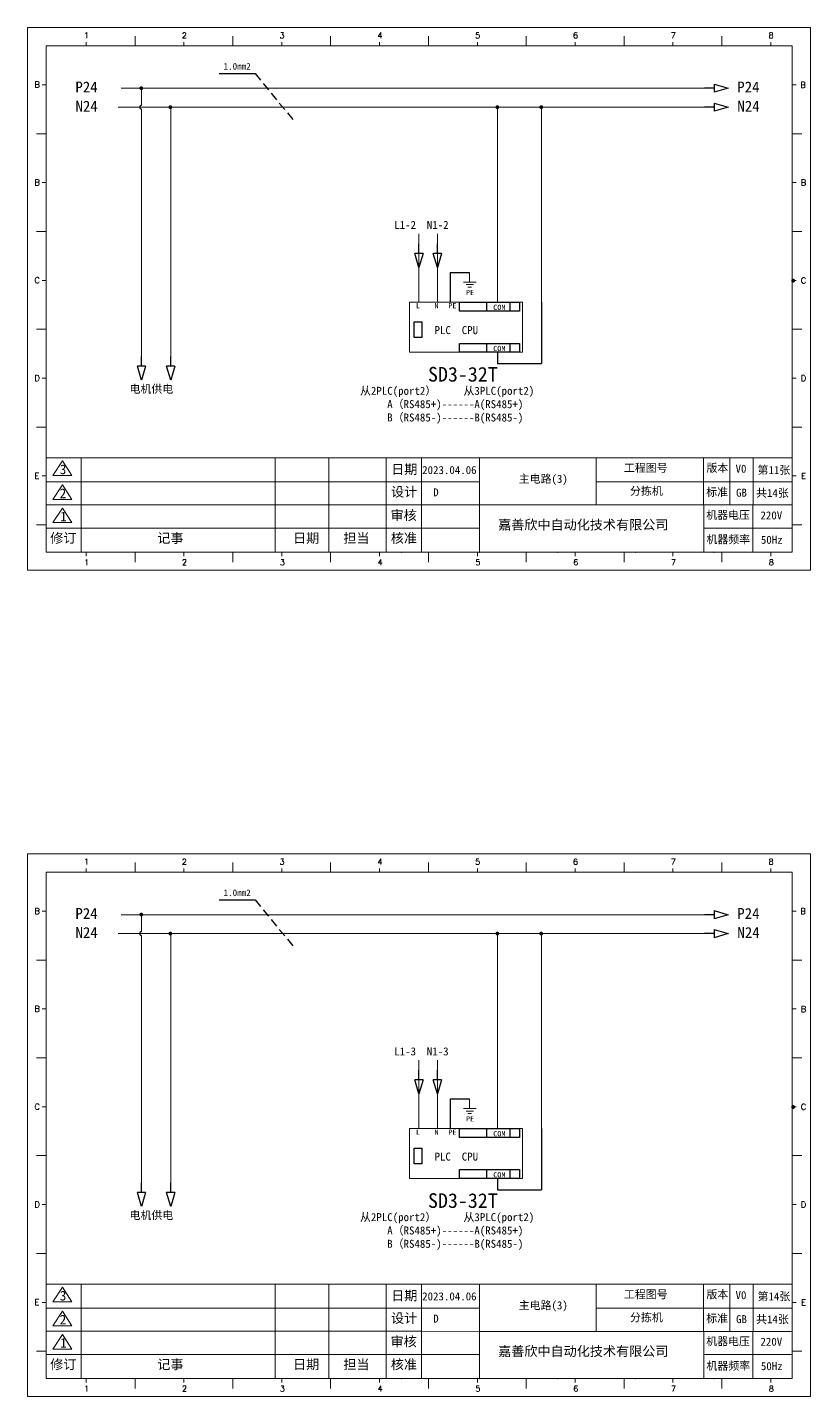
# Model space of a CAD drawing. Header units: millimetres. Extents: x 40430 to 48442, y -3636 to 4180.
# Drawn here: x 44286 to 44873, y 1258 to 2284 of the extents above; entities that cross this region are included whole.
import ezdxf

# ---------------------------------------------------------------- set-up
doc = ezdxf.new("R2010")
doc.units = ezdxf.units.MM
doc.linetypes.add('HIDDEN', pattern=[9.525, 6.35, -3.175])
doc.layers.add('文本', color=6, linetype='Continuous')
doc.layers.add('细实线', color=7, linetype='Continuous', lineweight=18)
doc.styles.add('5.0宋体', font='', dxfattribs={"width": 0.75, "height": 5})
doc.styles.add('SIMPLEX', font='SIMPLEX')
doc.styles.get("Standard").update_dxf_attribs({"font": ''})
doc.styles.get('5.0宋体').set_extended_font_data('SimSun')
doc.styles.get('Standard').set_extended_font_data('SimSun')

# ---------------------------------------------------------------- blocks, each defined once
blk = doc.blocks.new('箭头')
for p, q in [((0, -4.56), (0, 0)), ((1.92, -4.56), (-1.92, -4.56)), ((0, -11.17), (-1.92, -4.56)), ((1.92, -4.56), (0, -11.17))]:
    blk.add_line(p, q)

msp = doc.modelspace()

# ---------------------------------------------------------------- hatches: boundary and pattern name
at = {"lineweight": 9}
h = msp.add_hatch(color=0, dxfattribs=at)
edge = h.paths.add_edge_path()
edge.add_arc((44371.3, 2238.8), 1.45, 0, 360)
h = msp.add_hatch(color=0, dxfattribs=at)
edge = h.paths.add_edge_path()
edge.add_arc((44393.1, 2224.6), 1.45, 0, 360)
h = msp.add_hatch(color=0, dxfattribs=at)
edge = h.paths.add_edge_path()
edge.add_arc((44638.3, 2224.6), 1.45, 0, 360)
h = msp.add_hatch(color=0, dxfattribs=at)
edge = h.paths.add_edge_path()
edge.add_arc((44671.2, 2224.6), 1.45, 0, 360)
h = msp.add_hatch(color=0, dxfattribs=at)
edge = h.paths.add_edge_path()
edge.add_arc((44860.1, 2094.5), 1.45, 0, 360)
h = msp.add_hatch(color=0, dxfattribs=at)
edge = h.paths.add_edge_path()
edge.add_arc((44371.3, 1619.2), 1.45, 0, 360)
h = msp.add_hatch(color=0, dxfattribs=at)
edge = h.paths.add_edge_path()
edge.add_arc((44393.1, 1604.9), 1.45, 0, 360)
h = msp.add_hatch(color=0, dxfattribs=at)
edge = h.paths.add_edge_path()
edge.add_arc((44638.3, 1604.9), 1.45, 0, 360)
h = msp.add_hatch(color=0, dxfattribs=at)
edge = h.paths.add_edge_path()
edge.add_arc((44671.2, 1604.9), 1.45, 0, 360)
h = msp.add_hatch(color=0, dxfattribs=at)
edge = h.paths.add_edge_path()
edge.add_arc((44860.1, 1474.9), 1.45, 0, 360)

# ---------------------------------------------------------------- linework, layer by layer
at = {"color": 0, "lineweight": 9}
for p, q in [((44859.4, 2270.5), (44300, 2270.5)), ((44300, 2270.5), (44300, 1890.9)), ((44329.9, 2270.5), (44329.9, 2273.4)), ((44366.6, 2270.5), (44366.6, 2277.8)), ((44403.2, 2270.5), (44403.2, 2273.4)), ((44439.9, 2270.5), (44439.9, 2277.8)), ((44476.6, 2270.5), (44476.6, 2273.4)), ((44513.2, 2270.5), (44513.2, 2277.8)), ((44549.9, 2270.5), (44549.9, 2273.4)), ((44586.6, 2270.5), (44586.6, 2277.8)), ((44623.3, 2270.5), (44623.3, 2273.4)), ((44659.9, 2270.5), (44659.9, 2277.8)), ((44696.6, 2270.5), (44696.6, 2273.4)), ((44733.3, 2270.5), (44733.3, 2277.8)), ((44769.9, 2270.5), (44769.9, 2273.4)), ((44806.6, 2270.5), (44806.6, 2277.8)), ((44843.3, 2270.5), (44843.3, 2273.4)), ((44859.4, 1890.9), (44859.4, 2270.5)), ((44300, 2241.4), (44297.1, 2241.4)), ((44356.3, 2238.8), (44381.3, 2238.8)), ((44371.5, 2226), (44371.5, 2238.8)), ((44381.3, 2238.8), (44441.7, 2238.8)), ((44432.5, 2238.8), (44787.5, 2238.8)), ((44762.3, 2238.8), (44799.9, 2238.8)), ((44859.4, 2241.4), (44862.3, 2241.4)), ((44353.9, 2224.6), (44764.5, 2224.6)), ((44356.3, 2224.6), (44370.7, 2224.6)), ((44371.5, 2138.8), (44371.5, 2223.1)), ((44393.4, 2114), (44393.4, 2224.6)), ((44604.8, 2224.6), (44800.9, 2224.6)), ((44638.5, 2138.8), (44638.5, 2223.1)), ((44671.4, 2114), (44671.4, 2224.6)), ((44300, 2204.7), (44292.7, 2204.7)), ((44859.4, 2204.7), (44866.7, 2204.7)), ((44300, 2168.1), (44297.1, 2168.1)), ((44859.4, 2168.1), (44862.3, 2168.1)), ((44371.5, 2114.9), (44371.5, 2138.8)), ((44638.5, 2114.9), (44638.5, 2138.8)), ((44300, 2131.4), (44292.7, 2131.4)), ((44579.5, 2129.5), (44579.5, 2114.9)), ((44593.3, 2129.5), (44593.3, 2114.9)), ((44859.4, 2131.4), (44866.7, 2131.4)), ((44371.5, 2114.9), (44371.5, 2037.7)), ((44393.4, 2114), (44393.4, 2078.3)), ((44579.5, 2114.9), (44579.5, 2078.3)), ((44593.3, 2114.9), (44593.3, 2078.3)), ((44638.5, 2114.9), (44638.5, 2078.3)), ((44671.4, 2114), (44671.4, 2078.3)), ((44300, 2094.7), (44297.1, 2094.7)), ((44393.4, 2104.3), (44393.4, 2030.4)), ((44617.5, 2100.6), (44617.5, 2093.4)), ((44859.4, 2094.7), (44862.3, 2094.7)), ((44859.4, 1978.7), (44859.4, 2094.7)), ((44612.8, 2093.4), (44622.3, 2093.4)), ((44614.8, 2091.5), (44620.3, 2091.5)), ((44616.1, 2089.5), (44619, 2089.5)), ((44300, 2058.1), (44292.7, 2058.1)), ((44859.4, 2058.1), (44866.7, 2058.1)), ((44393.4, 2045), (44393.4, 2030.4)), ((44300, 2021.4), (44297.1, 2021.4)), ((44859.4, 2021.4), (44862.3, 2021.4)), ((44859.4, 2007.1), (44859.4, 2009.7)), ((44300, 1984.7), (44292.7, 1984.7)), ((44859.4, 1984.7), (44866.7, 1984.7)), ((44859.4, 1979.7), (44859.4, 1961.7)), ((44326.3, 1961.7), (44326.3, 1890.9)), ((44471.7, 1961.7), (44471.7, 1890.9)), ((44511.9, 1961.7), (44511.9, 1890.9)), ((44554.9, 1961.7), (44859.4, 1961.7)), ((44554.9, 1961.7), (44554.9, 1890.9)), ((44581.5, 1961.7), (44581.5, 1890.9)), ((44624.8, 1961.7), (44624.8, 1890.9)), ((44712.5, 1961.8), (44712.5, 1926.2)), ((44792.9, 1961.8), (44793.1, 1890.9)), ((44812.6, 1961.6), (44812.5, 1926.3)), ((44830.2, 1961.8), (44829.9, 1890.9)), ((44312.1, 1959.3), (44305, 1948.5)), ((44312.1, 1959.3), (44319.2, 1948.5)), ((44300, 1948.1), (44297.1, 1948.1)), ((44581.1, 1943.7), (44300, 1943.7)), ((44319.2, 1948.5), (44305, 1948.5)), ((44312.1, 1941.3), (44305, 1930.5)), ((44312.1, 1941.3), (44319.2, 1930.5)), ((44554.9, 1943.7), (44624.8, 1943.7)), ((44793, 1943.7), (44712.5, 1943.7)), ((44792.9, 1943.7), (44859.4, 1943.7)), ((44859.4, 1948.1), (44862.3, 1948.1)), ((44319.2, 1930.5), (44305, 1930.5)), ((44581.1, 1926.3), (44300, 1926.3)), ((44312.1, 1923.9), (44305, 1913.1)), ((44312.1, 1923.9), (44319.2, 1913.1)), ((44554.9, 1926.3), (44624.8, 1926.3)), ((44624.8, 1926.3), (44859.4, 1926.3)), ((44300, 1911.4), (44292.7, 1911.4)), ((44319.2, 1913.1), (44305, 1913.1)), ((44859.4, 1911.4), (44866.7, 1911.4)), ((44554.9, 1908.9), (44300, 1908.9)), ((44554.9, 1908.9), (44624.8, 1908.9)), ((44793.2, 1908.9), (44859.4, 1908.9)), ((44300, 1890.9), (44859.4, 1890.9)), ((44329.9, 1890.9), (44329.9, 1887.9)), ((44366.6, 1890.9), (44366.6, 1883.5)), ((44403.2, 1890.9), (44403.2, 1887.9)), ((44439.9, 1890.9), (44439.9, 1883.5)), ((44476.6, 1890.9), (44476.6, 1887.9)), ((44513.2, 1890.9), (44513.2, 1883.5)), ((44549.9, 1890.9), (44549.9, 1887.9)), ((44586.6, 1890.9), (44586.6, 1883.5)), ((44623.3, 1890.9), (44623.3, 1887.9)), ((44659.9, 1890.9), (44659.9, 1883.5)), ((44696.6, 1890.9), (44696.6, 1887.9)), ((44733.3, 1890.9), (44733.3, 1883.5)), ((44769.9, 1890.9), (44769.9, 1887.9)), ((44806.6, 1890.9), (44806.6, 1883.5)), ((44843.3, 1890.9), (44843.3, 1887.9)), ((44329.9, 1650.9), (44329.9, 1653.8)), ((44366.6, 1650.9), (44366.6, 1658.2)), ((44403.2, 1650.9), (44403.2, 1653.8)), ((44439.9, 1650.9), (44439.9, 1658.2)), ((44476.6, 1650.9), (44476.6, 1653.8)), ((44513.2, 1650.9), (44513.2, 1658.2)), ((44549.9, 1650.9), (44549.9, 1653.8)), ((44586.6, 1650.9), (44586.6, 1658.2)), ((44623.3, 1650.9), (44623.3, 1653.8)), ((44659.9, 1650.9), (44659.9, 1658.2)), ((44696.6, 1650.9), (44696.6, 1653.8)), ((44733.3, 1650.9), (44733.3, 1658.2)), ((44769.9, 1650.9), (44769.9, 1653.8)), ((44806.6, 1650.9), (44806.6, 1658.2)), ((44843.3, 1650.9), (44843.3, 1653.8)), ((44859.4, 1650.9), (44300, 1650.9)), ((44300, 1650.9), (44300, 1271.2)), ((44859.4, 1271.2), (44859.4, 1650.9)), ((44300, 1621.8), (44297.1, 1621.8)), ((44356.3, 1619.1), (44381.3, 1619.1)), ((44371.5, 1606.4), (44371.5, 1619.1)), ((44381.3, 1619.1), (44441.7, 1619.1)), ((44432.5, 1619.1), (44787.5, 1619.1)), ((44762.3, 1619.1), (44799.9, 1619.1)), ((44859.4, 1621.8), (44862.3, 1621.8)), ((44353.9, 1604.9), (44764.5, 1604.9)), ((44356.3, 1604.9), (44370.7, 1604.9)), ((44371.5, 1519.1), (44371.5, 1603.5)), ((44393.4, 1494.4), (44393.4, 1604.9)), ((44604.8, 1604.9), (44800.9, 1604.9)), ((44638.5, 1519.1), (44638.5, 1603.5)), ((44671.4, 1494.4), (44671.4, 1604.9)), ((44300, 1585.1), (44292.7, 1585.1)), ((44859.4, 1585.1), (44866.7, 1585.1)), ((44300, 1548.4), (44297.1, 1548.4)), ((44859.4, 1548.4), (44862.3, 1548.4)), ((44300, 1511.8), (44292.7, 1511.8)), ((44371.5, 1495.2), (44371.5, 1519.1)), ((44579.5, 1509.9), (44579.5, 1495.2)), ((44593.3, 1509.9), (44593.3, 1495.2)), ((44638.5, 1495.2), (44638.5, 1519.1)), ((44859.4, 1511.8), (44866.7, 1511.8)), ((44371.5, 1495.2), (44371.5, 1418.1)), ((44393.4, 1494.4), (44393.4, 1458.7)), ((44579.5, 1495.2), (44579.5, 1458.7)), ((44593.3, 1495.3), (44593.3, 1458.7)), ((44638.5, 1495.2), (44638.5, 1458.7)), ((44671.4, 1494.4), (44671.4, 1458.7)), ((44393.4, 1484.6), (44393.4, 1410.8)), ((44617.5, 1481), (44617.5, 1473.8)), ((44300, 1475.1), (44297.1, 1475.1)), ((44612.8, 1473.8), (44622.3, 1473.8)), ((44614.8, 1471.8), (44620.3, 1471.8)), ((44616.1, 1469.9), (44619, 1469.9)), ((44859.4, 1475.1), (44862.3, 1475.1)), ((44859.4, 1359.1), (44859.4, 1475.1)), ((44300, 1438.4), (44292.7, 1438.4)), ((44859.4, 1438.4), (44866.7, 1438.4)), ((44393.4, 1425.4), (44393.4, 1410.8)), ((44300, 1401.8), (44297.1, 1401.8)), ((44859.4, 1401.8), (44862.3, 1401.8)), ((44859.4, 1387.5), (44859.4, 1390.1)), ((44300, 1365.1), (44292.7, 1365.1)), ((44859.4, 1365.1), (44866.7, 1365.1)), ((44859.4, 1360), (44859.4, 1342.1)), ((44312.1, 1339.7), (44305, 1328.8)), ((44312.1, 1339.7), (44319.2, 1328.8)), ((44326.3, 1342.1), (44326.3, 1271.2)), ((44471.7, 1342.1), (44471.7, 1271.2)), ((44511.9, 1342.1), (44511.9, 1271.2)), ((44554.9, 1342.1), (44859.4, 1342)), ((44554.9, 1342.1), (44554.9, 1271.3)), ((44581.5, 1342), (44581.5, 1271.2)), ((44624.8, 1342), (44624.8, 1271.2)), ((44712.5, 1342.1), (44712.5, 1306.6)), ((44792.9, 1342.1), (44793.1, 1271.3)), ((44812.6, 1342), (44812.5, 1306.6)), ((44830.2, 1342.1), (44829.9, 1271.3)), ((44300, 1328.4), (44297.1, 1328.4)), ((44319.2, 1328.8), (44305, 1328.8)), ((44859.4, 1328.4), (44862.3, 1328.4)), ((44581.1, 1324.1), (44300, 1324)), ((44312.1, 1321.7), (44305, 1310.8)), ((44312.1, 1321.7), (44319.2, 1310.8)), ((44554.9, 1324.1), (44624.8, 1324)), ((44793, 1324), (44712.5, 1324)), ((44792.9, 1324), (44859.4, 1324)), ((44581.1, 1306.7), (44300, 1306.7)), ((44319.2, 1310.8), (44305, 1310.8)), ((44312.1, 1304.3), (44305, 1293.4)), ((44312.1, 1304.3), (44319.2, 1293.4)), ((44554.9, 1306.7), (44624.8, 1306.6)), ((44624.8, 1306.6), (44859.4, 1306.6)), ((44300, 1291.8), (44292.7, 1291.8)), ((44554.9, 1289.3), (44300, 1289.3)), ((44319.2, 1293.4), (44305, 1293.4)), ((44554.9, 1289.3), (44624.8, 1289.2)), ((44793.2, 1289.2), (44859.4, 1289.2)), ((44859.4, 1291.8), (44866.7, 1291.8)), ((44300, 1271.2), (44859.4, 1271.2)), ((44329.9, 1271.2), (44329.9, 1268.3)), ((44366.6, 1271.2), (44366.6, 1263.9)), ((44403.2, 1271.2), (44403.2, 1268.3)), ((44439.9, 1271.2), (44439.9, 1263.9)), ((44476.6, 1271.2), (44476.6, 1268.3)), ((44513.2, 1271.2), (44513.2, 1263.9)), ((44549.9, 1271.2), (44549.9, 1268.3)), ((44586.6, 1271.2), (44586.6, 1263.9)), ((44623.3, 1271.2), (44623.3, 1268.3)), ((44659.9, 1271.2), (44659.9, 1263.9)), ((44696.6, 1271.2), (44696.6, 1268.3)), ((44733.3, 1271.2), (44733.3, 1263.9)), ((44769.9, 1271.2), (44769.9, 1268.3)), ((44806.6, 1271.2), (44806.6, 1263.9)), ((44843.3, 1271.2), (44843.3, 1268.3))]:
    msp.add_line(p, q, dxfattribs=at)
at = {"color": 3, "lineweight": -2}
for p, q in [((44429.6, 2249.8), (44456.7, 2249.8)), ((44429.6, 1630.2), (44456.7, 1630.2))]:
    msp.add_line(p, q, dxfattribs=at)
at = {"color": 3, "linetype": 'HIDDEN', "lineweight": -2}
for p, q in [((44456.7, 2249.8), (44486, 2214)), ((44456.7, 1630.2), (44486, 1594.4))]:
    msp.add_line(p, q, dxfattribs=at)
for p, q in [((44603, 2100.6), (44603, 2078.3)), ((44603, 2100.6), (44617.5, 2100.6)), ((44603, 1481), (44603, 1458.7)), ((44603, 1481), (44617.5, 1481))]:
    msp.add_line(p, q)
at = {"linetype": 'ByBlock', "lineweight": -2}
for p, q in [((44671.4, 2078.3), (44671.4, 2032.5)), ((44638.5, 2040.9), (44638.5, 2032.5)), ((44638.5, 2032.5), (44671.4, 2032.5)), ((44671.4, 1458.7), (44671.4, 1412.8)), ((44638.5, 1421.2), (44638.5, 1412.8)), ((44638.5, 1412.8), (44671.4, 1412.8))]:
    msp.add_line(p, q, dxfattribs=at)
at = {"color": 0, "lineweight": 9}
for points in [[(44285.9, 1877.4), (44873.2, 1877.4), (44873.2, 2284.4), (44285.9, 2284.4)], [(44572.4, 2078.3), (44657.2, 2078.3), (44657.2, 2040.9), (44572.4, 2040.9)], [(44554.9, 1961.7), (44300, 1961.7), (44300, 1890.9), (44554.9, 1890.9)], [(44285.9, 1257.7), (44873.2, 1257.7), (44873.2, 1664.8), (44285.9, 1664.8)], [(44572.4, 1458.7), (44657.2, 1458.7), (44657.2, 1421.2), (44572.4, 1421.2)], [(44554.9, 1342.1), (44300, 1342.1), (44300, 1271.2), (44554.9, 1271.2)]]:
    msp.add_lwpolyline(points, close=True, dxfattribs=at)
at = {"linetype": 'ByBlock', "lineweight": -2}
for points in [[(44609.8, 2078.3), (44654.9, 2078.3), (44654.9, 2071.7), (44609.8, 2071.7)], [(44630.4, 2078.3), (44647.6, 2078.3), (44647.6, 2071.7), (44630.4, 2071.7)], [(44575.9, 2063.7), (44581.6, 2063.7), (44581.6, 2051.8), (44575.9, 2051.8)], [(44609.8, 2047.5), (44654.9, 2047.5), (44654.9, 2040.9), (44609.8, 2040.9)], [(44630.4, 2047.5), (44647.6, 2047.5), (44647.6, 2040.9), (44630.4, 2040.9)], [(44609.8, 1458.7), (44654.9, 1458.7), (44654.9, 1452.1), (44609.8, 1452.1)], [(44630.4, 1458.7), (44647.6, 1458.7), (44647.6, 1452.1), (44630.4, 1452.1)], [(44575.9, 1444.1), (44581.6, 1444.1), (44581.6, 1432.2), (44575.9, 1432.2)], [(44609.8, 1427.9), (44654.9, 1427.9), (44654.9, 1421.2), (44609.8, 1421.2)], [(44630.4, 1427.9), (44647.6, 1427.9), (44647.6, 1421.2), (44630.4, 1421.2)]]:
    msp.add_lwpolyline(points, close=True, dxfattribs=at)
for centre in [(44371.5, 2224.6), (44371.5, 1604.9)]:
    msp.add_arc(centre, 1.45, 90, 270, dxfattribs=at)
at = {"color": 0, "lineweight": 9}
for p in [(44566.2, 1890.9), (44624.8, 1890.9), (44683.5, 1890.9), (44742.1, 1890.9), (44800.8, 1890.9), (44566.2, 1271.2), (44624.8, 1271.2), (44683.5, 1271.2), (44742.1, 1271.2), (44800.8, 1271.2)]:
    msp.add_point(p, dxfattribs=at)

# ---------------------------------------------------------------- block references
at = {"color": 0, "lineweight": 9, "xscale": 1.599999999999909, "yscale": 1.599999999999909, "zscale": 1.599999999999909, "rotation": 90}
for p in [(44793.6, 2238.8), (44793.6, 2224.6), (44793.6, 1619.1), (44793.6, 1604.9)]:
    msp.add_blockref('箭头', p, dxfattribs=at)
at = {"color": 0, "lineweight": 9, "xscale": 1.599999999998545, "yscale": 1.599999999999909, "zscale": 1.599999999999909}
for p in [(44579.5, 2122.2), (44593.3, 2122.2), (44371.5, 2037.7), (44393.4, 2037.7), (44579.5, 1502.6), (44593.3, 1502.6), (44371.5, 1418.1), (44393.4, 1418.1)]:
    msp.add_blockref('箭头', p, dxfattribs=at)

# ---------------------------------------------------------------- texts
at = {"color": 0, "lineweight": 9, "style": 'SIMPLEX'}
for s, height, p in [('1', 4.4, (44328.3, 2276.2)), ('2', 4.4, (44401.7, 2276.2)), ('3', 4.4, (44475, 2276.2)), ('4', 4.4, (44548.4, 2276.2)), ('5', 4.4, (44621.7, 2276.2)), ('6', 4.4, (44695, 2276.2)), ('7', 4.4, (44768.4, 2276.2)), ('8', 4.4, (44841.7, 2276.2)), ('B', 4.46, (44291.2, 2239.3)), ('B', 4.46, (44865.5, 2239.1)), ('B', 4.46, (44291.2, 2165.9)), ('B', 4.46, (44865.9, 2165.8)), ('C', 4.46, (44291.2, 2092.6)), ('C', 4.46, (44865.9, 2092.4)), ('D', 4.46, (44291.2, 2019.2)), ('D', 4.46, (44865.9, 2019.1)), ('E', 4.46, (44291.2, 1945.9)), ('E', 4.46, (44866.1, 1945.8)), ('1', 4.4, (44328.5, 1881.1)), ('2', 4.4, (44401.8, 1881.1)), ('3', 4.4, (44475.2, 1881.1)), ('4', 4.4, (44548.5, 1881.1)), ('5', 4.4, (44621.8, 1881.1)), ('6', 4.4, (44695.2, 1881.1)), ('7', 4.4, (44768.5, 1881.1)), ('8', 4.4, (44841.8, 1881.1)), ('1', 4.4, (44328.3, 1656.6)), ('2', 4.4, (44401.7, 1656.6)), ('3', 4.4, (44475, 1656.6)), ('4', 4.4, (44548.4, 1656.6)), ('5', 4.4, (44621.7, 1656.6)), ('6', 4.4, (44695, 1656.6)), ('7', 4.4, (44768.4, 1656.6)), ('8', 4.4, (44841.7, 1656.6)), ('B', 4.46, (44291.2, 1619.6)), ('B', 4.46, (44865.5, 1619.5)), ('B', 4.46, (44291.2, 1546.3)), ('B', 4.46, (44865.9, 1546.1)), ('C', 4.46, (44291.2, 1472.9)), ('C', 4.46, (44865.9, 1472.8)), ('D', 4.46, (44291.2, 1399.6)), ('D', 4.46, (44865.9, 1399.5)), ('E', 4.46, (44291.2, 1326.3)), ('E', 4.46, (44866.1, 1326.1)), ('1', 4.4, (44328.5, 1261.5)), ('2', 4.4, (44401.8, 1261.5)), ('3', 4.4, (44475.2, 1261.5)), ('4', 4.4, (44548.5, 1261.5)), ('5', 4.4, (44621.8, 1261.5)), ('6', 4.4, (44695.2, 1261.5)), ('7', 4.4, (44768.5, 1261.5)), ('8', 4.4, (44841.8, 1261.5))]:
    msp.add_text(s, height=height, dxfattribs=at).set_placement(p)
at = {"color": 1, "lineweight": 9, "char_height": 5, "width": 22.31, "attachment_point": 1}
for insert in [(44433, 2257.7), (44433, 1638)]:
    msp.add_mtext('1.0mm2', dxfattribs=dict(at, insert=insert))
at = {"color": 0, "lineweight": 9, "attachment_point": 1}
for s, insert, char_height, width in [('P24', (44321.9, 2243.8), 8.17, 31.99), ('P24', (44818.2, 2243.8), 8.17, 31.99), ('N24', (44322, 2229.4), 8.17, 31.99), ('N24', (44818.3, 2229.4), 8.17, 31.99), ('L1-2', (44561, 2139.3), 6, 19.17), ('N1-2', (44585.4, 2139.3), 6, 14.218), ('PE', (44614.8, 2087.6), 3.92, 15.355), ('L', (44577.3, 2077.7), 3.92, 15.355), ('N', (44591.1, 2077.7), 3.92, 15.355), ('PE', (44601.5, 2077.7), 3.92, 15.355), ('COM', (44635.2, 2076.5), 3.92, 15.355), ('PLC  CPU', (44591.2, 2060.4), 6, 61.422), ('COM', (44635.2, 2045.6), 3.92, 15.355), ('SD3-32T', (44586.3, 2029.8), 10.98, 42.995), ('电机供电', (44362.5, 2016.3), 6, 41.935), ('3', (44310.2, 1956.6), 7.2, 80.4), ('日期', (44558.7, 1956.7), 7.2, 80.4), ('{\\fSimSun|b0|i0|c134|p2;工程图号}', (44733.2, 1957.1), 6, 93.947), ('{\\fSimSun|b0|i0|c134|p2;版本}', (44795.1, 1957.1), 6, 93.947), ('{\\fSimSun|b0|i0|c134|p2;V0}', (44816.9, 1956.5), 6, 93.947), ('{\\fSimSun|b0|i0|c134|p2;第11张}', (44833.4, 1955.5), 6, 93.947), ('{\\fFangSong_GB2312|b0|i0|c134|p0;设计}', (44558.6, 1939.8), 7.2, 80.4), ('2', (44310.1, 1938.6), 7.2, 80.4), ('{\\f宋体|b0|i0|c134|p2;标准}', (44794.9, 1939), 6, 93.947), ('{\\f宋体|b0|i0|c134|p2;GB}', (44817.3, 1938.5), 6, 93.947), ('{\\fSimSun|b0|i0|c134|p2;共}14{\\fSimSun|b0|i0|c134|p2;张}', (44832.3, 1938.3), 6, 89.136), ('1', (44310.5, 1921.2), 7.2, 80.4), ('{\\fFangSong_GB2312|b0|i0|c134|p0;审核}', (44558.2, 1922.2), 7.2, 80.4), ('{\\f宋体|b0|i0|c134|p2;机器电压}', (44794.9, 1921.8), 6, 93.947), ('{\\fSimSun|b0|i0|c134|p2; 220V}', (44831.5, 1921.5), 6, 93.947), ('修订', (44303, 1905.1), 7.2, 80.4), ('记事', (44383.3, 1905.1), 7.2, 80.4), ('日期', (44485.1, 1905.1), 7.2, 80.4), ('担当', (44522.8, 1905.1), 7.2, 80.4), ('{\\fFangSong_GB2312|b0|i0|c134|p0;核准}', (44558.4, 1905.1), 7.2, 80.4), ('{\\f宋体|b0|i0|c134|p2;机器频率}', (44795.1, 1903.5), 6, 93.947), ('{\\f宋体|b0|i0|c134|p2; 50Hz}', (44831.8, 1903.2), 6, 93.947), ('P24', (44321.9, 1624.1), 8.17, 31.99), ('P24', (44818.2, 1624.1), 8.17, 31.99), ('N24', (44322, 1609.8), 8.17, 31.99), ('N24', (44818.3, 1609.8), 8.17, 31.99), ('L1-3', (44561, 1519.6), 6, 14.218), ('N1-3', (44585.4, 1519.6), 6, 17.348), ('L', (44577.3, 1458), 3.92, 15.355), ('N', (44591.1, 1458), 3.92, 15.355), ('PE', (44601.5, 1458), 3.92, 15.355), ('PE', (44614.8, 1468), 3.92, 15.355), ('COM', (44635.2, 1456.8), 3.92, 15.355), ('PLC  CPU', (44591.2, 1440.7), 6, 61.422), ('COM', (44635.2, 1426), 3.92, 15.355), ('SD3-32T', (44586.3, 1410.2), 10.98, 42.995), ('电机供电', (44362.5, 1396.7), 6, 41.935), ('3', (44310.2, 1337), 7.2, 80.4), ('日期', (44558.7, 1337.1), 7.2, 80.4), ('{\\fSimSun|b0|i0|c134|p2;工程图号}', (44733.2, 1337.4), 6, 93.947), ('{\\fSimSun|b0|i0|c134|p2;版本}', (44795.1, 1337.4), 6, 93.947), ('{\\fSimSun|b0|i0|c134|p2;V0}', (44816.9, 1336.8), 6, 93.947), ('{\\fSimSun|b0|i0|c134|p2;第14张}', (44833.4, 1335.9), 6, 93.947), ('2', (44310.1, 1319), 7.2, 80.4), ('{\\fFangSong_GB2312|b0|i0|c134|p0;设计}', (44558.6, 1320.2), 7.2, 80.4), ('{\\f宋体|b0|i0|c134|p2;标准}', (44794.9, 1319.4), 6, 93.947), ('{\\f宋体|b0|i0|c134|p2;GB}', (44817.3, 1318.8), 6, 93.947), ('{\\fSimSun|b0|i0|c134|p2;共}14{\\fSimSun|b0|i0|c134|p2;张}', (44832.3, 1318.7), 6, 89.136), ('1', (44310.5, 1301.6), 7.2, 80.4), ('{\\fFangSong_GB2312|b0|i0|c134|p0;审核}', (44558.2, 1302.6), 7.2, 80.4), ('{\\f宋体|b0|i0|c134|p2;机器电压}', (44794.9, 1302.2), 6, 93.947), ('{\\fSimSun|b0|i0|c134|p2; 220V}', (44831.5, 1301.9), 6, 93.947), ('修订', (44303, 1285.5), 7.2, 80.4), ('记事', (44383.3, 1285.5), 7.2, 80.4), ('日期', (44485.1, 1285.5), 7.2, 80.4), ('担当', (44522.8, 1285.5), 7.2, 80.4), ('{\\fFangSong_GB2312|b0|i0|c134|p0;核准}', (44558.4, 1285.5), 7.2, 80.4), ('{\\f宋体|b0|i0|c134|p2;机器频率}', (44795.1, 1283.8), 6, 93.947), ('{\\f宋体|b0|i0|c134|p2; 50Hz}', (44831.8, 1283.6), 6, 93.947)]:
    msp.add_mtext(s, dxfattribs=dict(at, insert=insert, char_height=char_height, width=width))
at = {"lineweight": 9, "attachment_point": 1}
for s, insert, char_height, width in [('2023.04.06', (44581.9, 1955.5), 6, 93.947), ('分拣机', (44737.8, 1939.8), 6, 93.947), ('{\\fSimSun|b0|i0|c134|p2;D}', (44590.2, 1938.8), 6, 93.947), ('{\\fSimSun|b1|i0|c134|p34;嘉善欣中自动化技术有限公司}', (44638.9, 1915.1), 7.2, 179.078), ('2023.04.06', (44581.9, 1335.9), 6, 93.947), ('{\\fSimSun|b0|i0|c134|p2;D}', (44590.2, 1319.2), 6, 93.947), ('分拣机', (44737.8, 1320.1), 6, 93.947), ('{\\fSimSun|b1|i0|c134|p34;嘉善欣中自动化技术有限公司}', (44638.9, 1295.4), 7.2, 179.078)]:
    msp.add_mtext(s, dxfattribs=dict(at, insert=insert, char_height=char_height, width=width))
at = {"layer": '文本', "color": 0, "char_height": 6, "width": 136.846, "attachment_point": 1, "style": '5.0宋体'}
for insert in [(44535.3, 2014.9), (44535.3, 1395.3)]:
    msp.add_mtext('{\\W1;\\C256;从2PLC(port2）     从3PLC(port2)\\P     A（RS485+)------A(RS485+)\\P     B（RS485-)------B(RS485-)}', dxfattribs=dict(at, insert=insert))
at = {"layer": '细实线', "color": 0, "lineweight": 9, "char_height": 6, "width": 142.323, "attachment_point": 1}
for insert in [(44635.1, 1948.9), (44635.1, 1329.2)]:
    msp.add_mtext('\\pi2.897;    主电路(3)', dxfattribs=dict(at, insert=insert))

doc.saveas('drawing.dxf')
